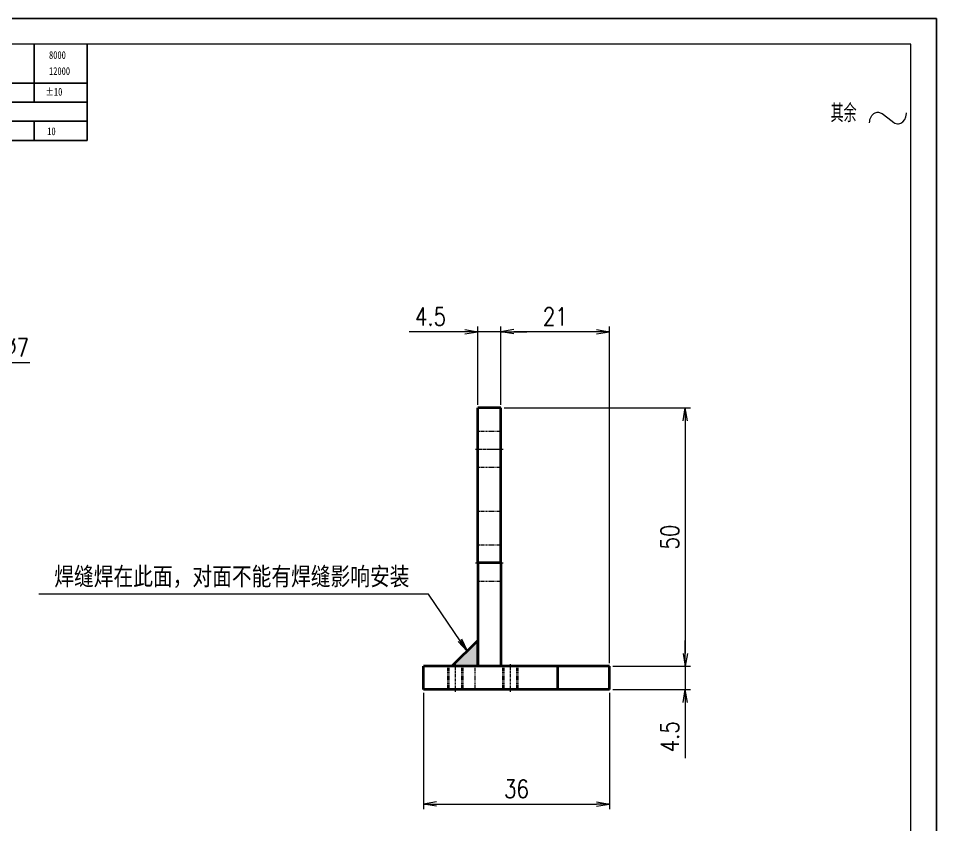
# Model space of a CAD drawing. Header units: millimetres. Extents: x 53130 to 124945, y -23470 to -1811.
# Drawn here: x 55467.8 to 55645.6, y -2385.1 to -2229.1 of the extents above; entities that cross this region are included whole.
import ezdxf

# ---------------------------------------------------------------- set-up
doc = ezdxf.new("R2010")
doc.units = ezdxf.units.MM
doc.header["$LTSCALE"] = 0.5
for name, pattern in [('AM_ISO02W050x2', [3.75, 3, -0.75]), ('AM_ISO08W050x2', [9, 6, -0.75, 1.5, -0.75]), ('DOT2', [0.125, 0, -0.125])]:
    doc.linetypes.add(name, pattern=pattern)
for name, color, linetype, lineweight in [('DRAWING', 7, 'Continuous', 35), ('中心线', 2, 'AM_ISO08W050x2', 18), ('图框', 7, 'Continuous', 18), ('标注线', 3, 'Continuous', 18), ('粗实线', 7, 'Continuous', 35), ('虚线', 1, 'AM_ISO02W050x2', 18)]:
    doc.layers.add(name, color=color, linetype=linetype, lineweight=lineweight)
doc.layers.add('图\\M+19E79\\M+195B6\\M+18E9A', color=7, linetype='Continuous')
doc.layers.add('打印', color=7, linetype='Continuous', lineweight=15, plot=False)
doc.layers.add('打印-禁用', color=7, linetype='Continuous', lineweight=15, plot=False)
doc.styles.add('DIM', font='romans.shx', dxfattribs={"width": 0.8, "bigfont": 'bigfont.shx'})
doc.styles.add('国标', font='simfang.ttf', dxfattribs={"width": 0.8})
doc.styles.add('机械长仿宋', font='gbenor.shx', dxfattribs={"height": 1, "bigfont": 'gbcbig.shx'})
doc.dimstyles.new('XR 1-1', dxfattribs={"dimtxt": 3.5, "dimasz": 2.5, "dimexe": 1, "dimexo": 0.625, "dimgap": 1.2, "dimtad": 1, "dimtoh": 1, "dimdsep": 46, "dimtxsty": 'DIM', "dimblk": 'OPEN', "dimcen": 0, "dimclrd": 8, "dimclre": 8, "dimclrt": 2, "dimazin": 2, "dimtfac": 0.5, "dimtmove": 0, "dimatfit": 3, "dimldrblk": 'OPEN', "dimfxl": 0, "dimtolj": 2, "dimlwd": 18, "dimlwe": 18, "dimarcsym": 0})
doc.dimstyles.new('XR 1-1$0', dxfattribs={"dimtxt": 3.5, "dimasz": 2.5, "dimexe": 1, "dimexo": 0.625, "dimgap": 1.2, "dimtad": 1, "dimzin": 9, "dimdsep": 46, "dimtxsty": 'DIM', "dimblk": 'OPEN', "dimcen": 0, "dimclrd": 8, "dimclre": 8, "dimclrt": 2, "dimazin": 2, "dimtfac": 0.5, "dimtmove": 0, "dimatfit": 3, "dimldrblk": 'OPEN', "dimfxl": 0, "dimtolj": 2, "dimlwd": 18, "dimlwe": 18, "dimarcsym": 0})
doc.dimstyles.new('XR 1-1$3', dxfattribs={"dimtxt": 3.5, "dimasz": 2.5, "dimexe": 1, "dimexo": 0.625, "dimgap": 1.2, "dimtad": 1, "dimtoh": 1, "dimdsep": 46, "dimtxsty": 'DIM', "dimblk": 'OPEN', "dimcen": 0, "dimclrd": 8, "dimclre": 8, "dimclrt": 2, "dimazin": 2, "dimtfac": 0.5, "dimtofl": 0, "dimtmove": 0, "dimatfit": 3, "dimldrblk": 'OPEN', "dimfxl": 0, "dimtolj": 2, "dimlwd": 18, "dimlwe": 18, "dimarcsym": 0})

# ---------------------------------------------------------------- blocks, each defined once
blk = doc.blocks.new('GZDEH零件A3图框V01版')
at = {"layer": '图\\M+19E79\\M+195B6\\M+18E9A', "color": 9}
for p, q in [((3102.86, -1561.98), (3102.86, -1554.46)), ((3113.09, -1573.08), (3113.09, -1554.46)), ((2996.09, -1561.98), (3113.09, -1561.98)), ((3102.86, -1565.68), (3102.86, -1561.98)), ((2996.09, -1565.68), (3113.09, -1565.68)), ((2996.09, -1569.38), (3113.09, -1569.38)), ((3102.86, -1573.08), (3102.86, -1569.38)), ((2990.09, -1573.08), (3113.09, -1573.08))]:
    blk.add_line(p, q, dxfattribs=at)
at = {"layer": '图框', "linetype": 'Continuous'}
for p, q in [((3272.49, -1554.46), (2882.49, -1554.46)), ((3272.49, -1832.96), (3272.49, -1554.46))]:
    blk.add_line(p, q, dxfattribs=at)
at = {"layer": '打印-禁用', "linetype": 'Continuous'}
for p, q in [((3277.49, -1549.46), (2857.49, -1549.46)), ((3277.49, -1846.46), (3277.49, -1549.46))]:
    blk.add_line(p, q, dxfattribs=at)
at = {"layer": '图\\M+19E79\\M+195B6\\M+18E9A', "color": 9, "style": '国标', "width": 0.8}
for s, p in [('8000', (3105.7, -1557.31)), ('12000', (3105.7, -1560.41)), ('±10', (3105.02, -1564.42)), ('10', (3105.36, -1572.06))]:
    blk.add_text(s, height=1.5, dxfattribs=at).set_placement(p)
blk = doc.blocks.new('DEH A3')
at = {"layer": '图框'}
blk.add_blockref('GZDEH零件A3图框V01版', (-2857.49, 1846.46), dxfattribs=at)
blk = doc.blocks.new('其余不去材料')
at = {"layer": '标注线', "color": 2, "lineweight": 13}
for points in [[(0, 0.17), (0.01, 0.48), (0.07, 0.79), (0.16, 1.09), (0.28, 1.36), (0.44, 1.6), (0.62, 1.8), (0.82, 1.97), (1.04, 2.09), (1.26, 2.17), (1.49, 2.21), (1.72, 2.21), (1.94, 2.17), (2.37, 1.97), (2.41, 1.95)], [(2.41, 1.95), (3.55, 1.11), (4.7, 0.27)], [(4.7, 0.27), (4.91, 0.14), (5.14, 0.05), (5.37, 0), (5.6, 0), (5.82, 0.04), (6.04, 0.11), (6.45, 0.38), (6.79, 0.8), (7.02, 1.34), (7.11, 1.95), (7.11, 2.09)]]:
    blk.add_lwpolyline(points, dxfattribs=at)
at = {"layer": '标注线', "color": 7, "linetype": 'DOT2', "style": '机械长仿宋'}
blk.add_text('其余', height=3.5, dxfattribs=at).set_placement((-7.56, 0.3))
blk = doc.blocks.new('WELDING_5')
at = {"layer": '粗实线'}
blk.add_hatch(color=256, dxfattribs=at).paths.add_polyline_path([(0, 5), (0, 0), (5, 0)])
for q in [(0, 5), (5, 0)]:
    blk.add_line((0, 0), q, dxfattribs=at)
blk.add_lwpolyline([(0, 5), (5, 0)], dxfattribs=at)
blk = doc.blocks.new('_Open')
at = {"color": 0, "linetype": 'ByBlock', "lineweight": -2}
for p, q in [((-1, 0.167), (0, 0)), ((-1, -0.167), (0, 0)), ((0, 0), (-1, 0))]:
    blk.add_line(p, q, dxfattribs=at)
blk = doc.blocks.new('*D130')
at = {"layer": 'Defpoints', "color": 0, "transparency": 16777216}
for p in [(55546.24, -2358.98), (55582.24, -2358.98), (55582.24, -2381.15)]:
    blk.add_point(p, dxfattribs=at)
at = {"layer": '标注线', "color": 8, "lineweight": 18, "transparency": 16777216}
for p, q in [((55546.24, -2359.61), (55546.24, -2382.15)), ((55582.24, -2359.61), (55582.24, -2382.15)), ((55548.74, -2381.15), (55579.74, -2381.15))]:
    blk.add_line(p, q, dxfattribs=at)
at = {"layer": '标注线', "color": 8, "lineweight": 18, "transparency": 16777216, "xscale": 2.5, "yscale": 2.5, "zscale": 2.5, "rotation": 180}
blk.add_blockref('_Open', (55546.24, -2381.15), dxfattribs=at)
at = {"layer": '标注线', "color": 8, "lineweight": 18, "transparency": 16777216, "xscale": 2.5, "yscale": 2.5, "zscale": 2.5}
blk.add_blockref('_Open', (55582.24, -2381.15), dxfattribs=at)
at = {"layer": '标注线', "color": 2, "transparency": 16777216, "insert": (55564.24, -2378.2), "char_height": 3.5, "attachment_point": 5, "style": 'DIM'}
blk.add_mtext('\\A2;36', dxfattribs=at)
blk = doc.blocks.new('*D131')
at = {"layer": 'Defpoints', "color": 0, "transparency": 16777216}
for p in [(55582.24, -2354.48), (55596.89, -2354.48), (55582.24, -2358.98)]:
    blk.add_point(p, dxfattribs=at)
at = {"layer": '标注线', "color": 8, "lineweight": 18, "transparency": 16777216}
for p, q in [((55596.89, -2351.98), (55596.89, -2349.48)), ((55582.86, -2354.48), (55597.89, -2354.48)), ((55596.89, -2354.48), (55596.89, -2358.98)), ((55582.86, -2358.98), (55597.89, -2358.98)), ((55596.89, -2361.48), (55596.89, -2372.25))]:
    blk.add_line(p, q, dxfattribs=at)
at = {"layer": '标注线', "color": 8, "lineweight": 18, "transparency": 16777216, "xscale": 2.5, "yscale": 2.5, "zscale": 2.5}
for p, rotation in [((55596.89, -2354.48), 270), ((55596.89, -2358.98), 90)]:
    blk.add_blockref('_Open', p, dxfattribs=dict(at, rotation=rotation))
at = {"layer": '标注线', "color": 2, "transparency": 16777216, "insert": (55593.94, -2368.11), "char_height": 3.5, "attachment_point": 5, "rotation": 90, "style": 'DIM'}
blk.add_mtext('\\A2;4.5', dxfattribs=at)
blk = doc.blocks.new('*D132')
at = {"layer": 'Defpoints', "color": 0, "transparency": 16777216}
for p in [(55561.24, -2289.76), (55561.24, -2304.48), (55582.24, -2354.48)]:
    blk.add_point(p, dxfattribs=at)
at = {"layer": '标注线', "color": 8, "lineweight": 18, "transparency": 16777216}
for p, q in [((55561.24, -2303.86), (55561.24, -2288.76)), ((55582.24, -2353.86), (55582.24, -2288.76)), ((55579.74, -2289.76), (55563.74, -2289.76))]:
    blk.add_line(p, q, dxfattribs=at)
at = {"layer": '标注线', "color": 8, "lineweight": 18, "transparency": 16777216, "xscale": 2.5, "yscale": 2.5, "zscale": 2.5, "rotation": 180}
blk.add_blockref('_Open', (55561.24, -2289.76), dxfattribs=at)
at = {"layer": '标注线', "color": 8, "lineweight": 18, "transparency": 16777216, "xscale": 2.5, "yscale": 2.5, "zscale": 2.5}
blk.add_blockref('_Open', (55582.24, -2289.76), dxfattribs=at)
at = {"layer": '标注线', "color": 2, "transparency": 16777216, "insert": (55571.74, -2286.81), "char_height": 3.5, "attachment_point": 5, "style": 'DIM'}
blk.add_mtext('\\A2;21', dxfattribs=at)
blk = doc.blocks.new('*D133')
at = {"layer": 'Defpoints', "color": 0, "transparency": 16777216}
for p in [(55556.74, -2289.76), (55556.74, -2304.48), (55561.24, -2304.48)]:
    blk.add_point(p, dxfattribs=at)
at = {"layer": '标注线', "color": 8, "lineweight": 18, "transparency": 16777216}
for p, q in [((55556.74, -2303.86), (55556.74, -2288.76)), ((55561.24, -2303.86), (55561.24, -2288.76)), ((55554.24, -2289.76), (55543.47, -2289.76)), ((55561.24, -2289.76), (55556.74, -2289.76)), ((55563.74, -2289.76), (55566.24, -2289.76))]:
    blk.add_line(p, q, dxfattribs=at)
at = {"layer": '标注线', "color": 8, "lineweight": 18, "transparency": 16777216, "xscale": 2.5, "yscale": 2.5, "zscale": 2.5}
blk.add_blockref('_Open', (55556.74, -2289.76), dxfattribs=at)
at = {"layer": '标注线', "color": 8, "lineweight": 18, "transparency": 16777216, "xscale": 2.5, "yscale": 2.5, "zscale": 2.5, "rotation": 180}
blk.add_blockref('_Open', (55561.24, -2289.76), dxfattribs=at)
at = {"layer": '标注线', "color": 2, "transparency": 16777216, "insert": (55547.6, -2286.81), "char_height": 3.5, "attachment_point": 5, "style": 'DIM'}
blk.add_mtext('\\A2;4.5', dxfattribs=at)
blk = doc.blocks.new('*D134')
at = {"layer": 'Defpoints', "color": 0, "transparency": 16777216}
for p in [(55561.24, -2304.48), (55582.24, -2354.48), (55596.89, -2354.48)]:
    blk.add_point(p, dxfattribs=at)
at = {"layer": '标注线', "color": 8, "lineweight": 18, "transparency": 16777216}
for p, q in [((55561.86, -2304.48), (55597.89, -2304.48)), ((55596.89, -2306.98), (55596.89, -2351.98)), ((55582.86, -2354.48), (55597.89, -2354.48))]:
    blk.add_line(p, q, dxfattribs=at)
at = {"layer": '标注线', "color": 8, "lineweight": 18, "transparency": 16777216, "xscale": 2.5, "yscale": 2.5, "zscale": 2.5}
for p, rotation in [((55596.89, -2304.48), 90), ((55596.89, -2354.48), 270)]:
    blk.add_blockref('_Open', p, dxfattribs=dict(at, rotation=rotation))
at = {"layer": '标注线', "color": 2, "transparency": 16777216, "insert": (55593.94, -2329.48), "char_height": 3.5, "attachment_point": 5, "rotation": 90, "style": 'DIM'}
blk.add_mtext('\\A2;50', dxfattribs=at)
blk = doc.blocks.new('*D144')
at = {"layer": 'Defpoints', "color": 0, "transparency": 16777216}
for p in [(55441.64, -2310.19), (55436.35, -2314.77)]:
    blk.add_point(p, dxfattribs=at)
at = {"layer": '标注线', "color": 8, "lineweight": 18, "transparency": 16777216}
for p, q in [((55458.31, -2295.76), (55443.53, -2308.55)), ((55470.04, -2295.76), (55458.31, -2295.76))]:
    blk.add_line(p, q, dxfattribs=at)
at = {"layer": '标注线', "color": 8, "lineweight": 18, "transparency": 16777216, "xscale": 2.5, "yscale": 2.5, "zscale": 2.5, "rotation": 220.8821286492205}
blk.add_blockref('_Open', (55441.64, -2310.19), dxfattribs=at)
at = {"layer": '标注线', "color": 2, "transparency": 16777216, "insert": (55464.77, -2292.81), "char_height": 3.5, "attachment_point": 5, "style": 'DIM'}
blk.add_mtext('\\A2;2-%%c7', dxfattribs=at)

msp = doc.modelspace()

# ---------------------------------------------------------------- linework, layer by layer
at = {"layer": '中心线', "ltscale": 0.134998}
for p, q in [((55556.287, -2312.482), (55561.687, -2312.482)), ((55556.287, -2334.482), (55561.687, -2334.482))]:
    msp.add_line(p, q, dxfattribs=at)
at = {"layer": '中心线', "ltscale": 0.135001}
for p, q in [((55552.441, -2359.432), (55552.441, -2354.032)), ((55563.09, -2359.432), (55563.09, -2354.032))]:
    msp.add_line(p, q, dxfattribs=at)
at = {"layer": '打印'}
msp.add_lwpolyline([(55225.552, -2229.107), (55645.552, -2229.107), (55645.552, -2526.107), (55225.552, -2526.107)], close=True, dxfattribs=at)
at = {"layer": '粗实线'}
for p, q in [((55556.737, -2334.482), (55556.737, -2304.482)), ((55561.237, -2334.482), (55561.237, -2304.482)), ((55556.737, -2334.482), (55556.737, -2354.482)), ((55561.237, -2334.482), (55561.237, -2354.482)), ((55572.237, -2354.482), (55546.237, -2354.482)), ((55572.237, -2358.982), (55546.237, -2358.982))]:
    msp.add_line(p, q, dxfattribs=at)
at = {"layer": '粗实线', "ltscale": 0.1125}
for p, q in [((55561.237, -2304.482), (55556.737, -2304.482)), ((55561.237, -2334.482), (55556.737, -2334.482)), ((55546.237, -2358.982), (55546.237, -2354.482)), ((55561.237, -2354.482), (55556.737, -2354.482)), ((55572.237, -2358.982), (55572.237, -2354.482)), ((55582.237, -2358.982), (55582.237, -2354.482))]:
    msp.add_line(p, q, dxfattribs=at)
at = {"layer": '粗实线', "ltscale": 0.25}
for p, q in [((55582.237, -2354.482), (55572.237, -2354.482)), ((55582.237, -2358.982), (55572.237, -2358.982))]:
    msp.add_line(p, q, dxfattribs=at)
at = {"layer": '虚线', "ltscale": 0.1125}
for p, q in [((55556.737, -2308.982), (55561.237, -2308.982)), ((55556.737, -2315.982), (55561.237, -2315.982)), ((55556.737, -2324.482), (55561.237, -2324.482)), ((55556.737, -2330.982), (55561.237, -2330.982)), ((55556.737, -2334.482), (55561.237, -2334.482)), ((55556.737, -2337.982), (55561.237, -2337.982)), ((55550.941, -2358.982), (55550.941, -2354.482)), ((55550.941, -2358.982), (55550.941, -2354.482)), ((55551.212, -2358.982), (55551.212, -2354.482)), ((55551.212, -2358.982), (55551.212, -2354.482)), ((55553.671, -2358.982), (55553.671, -2354.482)), ((55553.671, -2358.982), (55553.671, -2354.482)), ((55553.941, -2358.982), (55553.941, -2354.482)), ((55553.941, -2358.982), (55553.941, -2354.482)), ((55556.237, -2358.982), (55556.237, -2354.482)), ((55561.59, -2358.982), (55561.59, -2354.482)), ((55561.59, -2358.982), (55561.59, -2354.482)), ((55561.861, -2358.982), (55561.861, -2354.482)), ((55561.861, -2358.982), (55561.861, -2354.482)), ((55564.32, -2358.982), (55564.32, -2354.482)), ((55564.32, -2358.982), (55564.32, -2354.482)), ((55564.59, -2358.982), (55564.59, -2354.482)), ((55564.59, -2358.982), (55564.59, -2354.482)), ((55572.237, -2358.982), (55572.237, -2354.482))]:
    msp.add_line(p, q, dxfattribs=at)

# ---------------------------------------------------------------- block references
at = {"layer": 'DRAWING', "rotation": 90}
msp.add_blockref('WELDING_5', (55556.737, -2354.482), dxfattribs=at)
at = {"layer": '图框'}
msp.add_blockref('DEH A3', (55225.552, -2526.107), dxfattribs=at)
at = {"layer": '标注线'}
msp.add_blockref('其余不去材料', (55632.584, -2249.495), dxfattribs=at)

# ---------------------------------------------------------------- texts
at = {"layer": '标注线', "color": 2, "insert": (55543.528, -2339.343), "char_height": 3.5, "attachment_point": 9, "style": 'DIM'}
msp.add_mtext('{\\fSimSun|b0|i0|c134|p2;焊缝焊在此面，对面不能有焊缝影响安装}', dxfattribs=at)

# ---------------------------------------------------------------- dimensions: what is measured, and where the dimension line sits
at = {"layer": '标注线'}
for base, p1, p2, picture, middle in [((55556.737, -2289.765), (55561.237, -2304.482), (55556.737, -2304.482), '*D133', (55547.604, -2286.815)), ((55561.237, -2289.765), (55582.237, -2354.482), (55561.237, -2304.482), '*D132', (55571.737, -2286.815)), ((55582.237, -2381.15), (55546.237, -2358.982), (55582.237, -2358.982), '*D130', (55564.237, -2378.2))]:
    dim = msp.add_linear_dim(base=base, p1=p1, p2=p2, dimstyle='XR 1-1$0', dxfattribs=at)
    dim.commit()
    dim.dimension.update_dxf_attribs({"geometry": picture, "text_midpoint": middle})
dim = msp.add_diameter_dim_2p(p1=(55436.349, -2314.772), p2=(55441.642, -2310.191), dimstyle='XR 1-1$3', override={"dimpost": '2-%%c<>'}, dxfattribs=at)
dim.commit()
dim.dimension.update_dxf_attribs({"geometry": '*D144', "text_midpoint": (55464.773, -2295.764), "dimtype": 163})
dim = msp.add_linear_dim(base=(55596.891, -2354.482), p1=(55561.237, -2304.482), p2=(55582.237, -2354.482), angle=90, dimstyle='XR 1-1$0', dxfattribs=at)
dim.commit()
dim.dimension.update_dxf_attribs({"geometry": '*D134', "text_midpoint": (55593.941, -2329.482)})
dim = msp.add_linear_dim(base=(55596.891, -2354.482), p1=(55582.237, -2358.982), p2=(55582.237, -2354.482), angle=90, dimstyle='XR 1-1$0', dxfattribs=at)
dim.commit()
dim.dimension.update_dxf_attribs({"geometry": '*D131', "text_midpoint": (55596.891, -2368.115), "dimtype": 160})

# ---------------------------------------------------------------- leaders
at = {"layer": '标注线', "annotation_type": 0, "has_hookline": 1, "hookline_direction": 1, "text_width": 71.721}
msp.add_leader([(55554.682, -2351.537), (55547.228, -2340.543), (55544.728, -2340.543)], dimstyle='XR 1-1', override={"dimgap": 1.2, "dimtad": 1}, dxfattribs=at)

doc.saveas('drawing.dxf')
